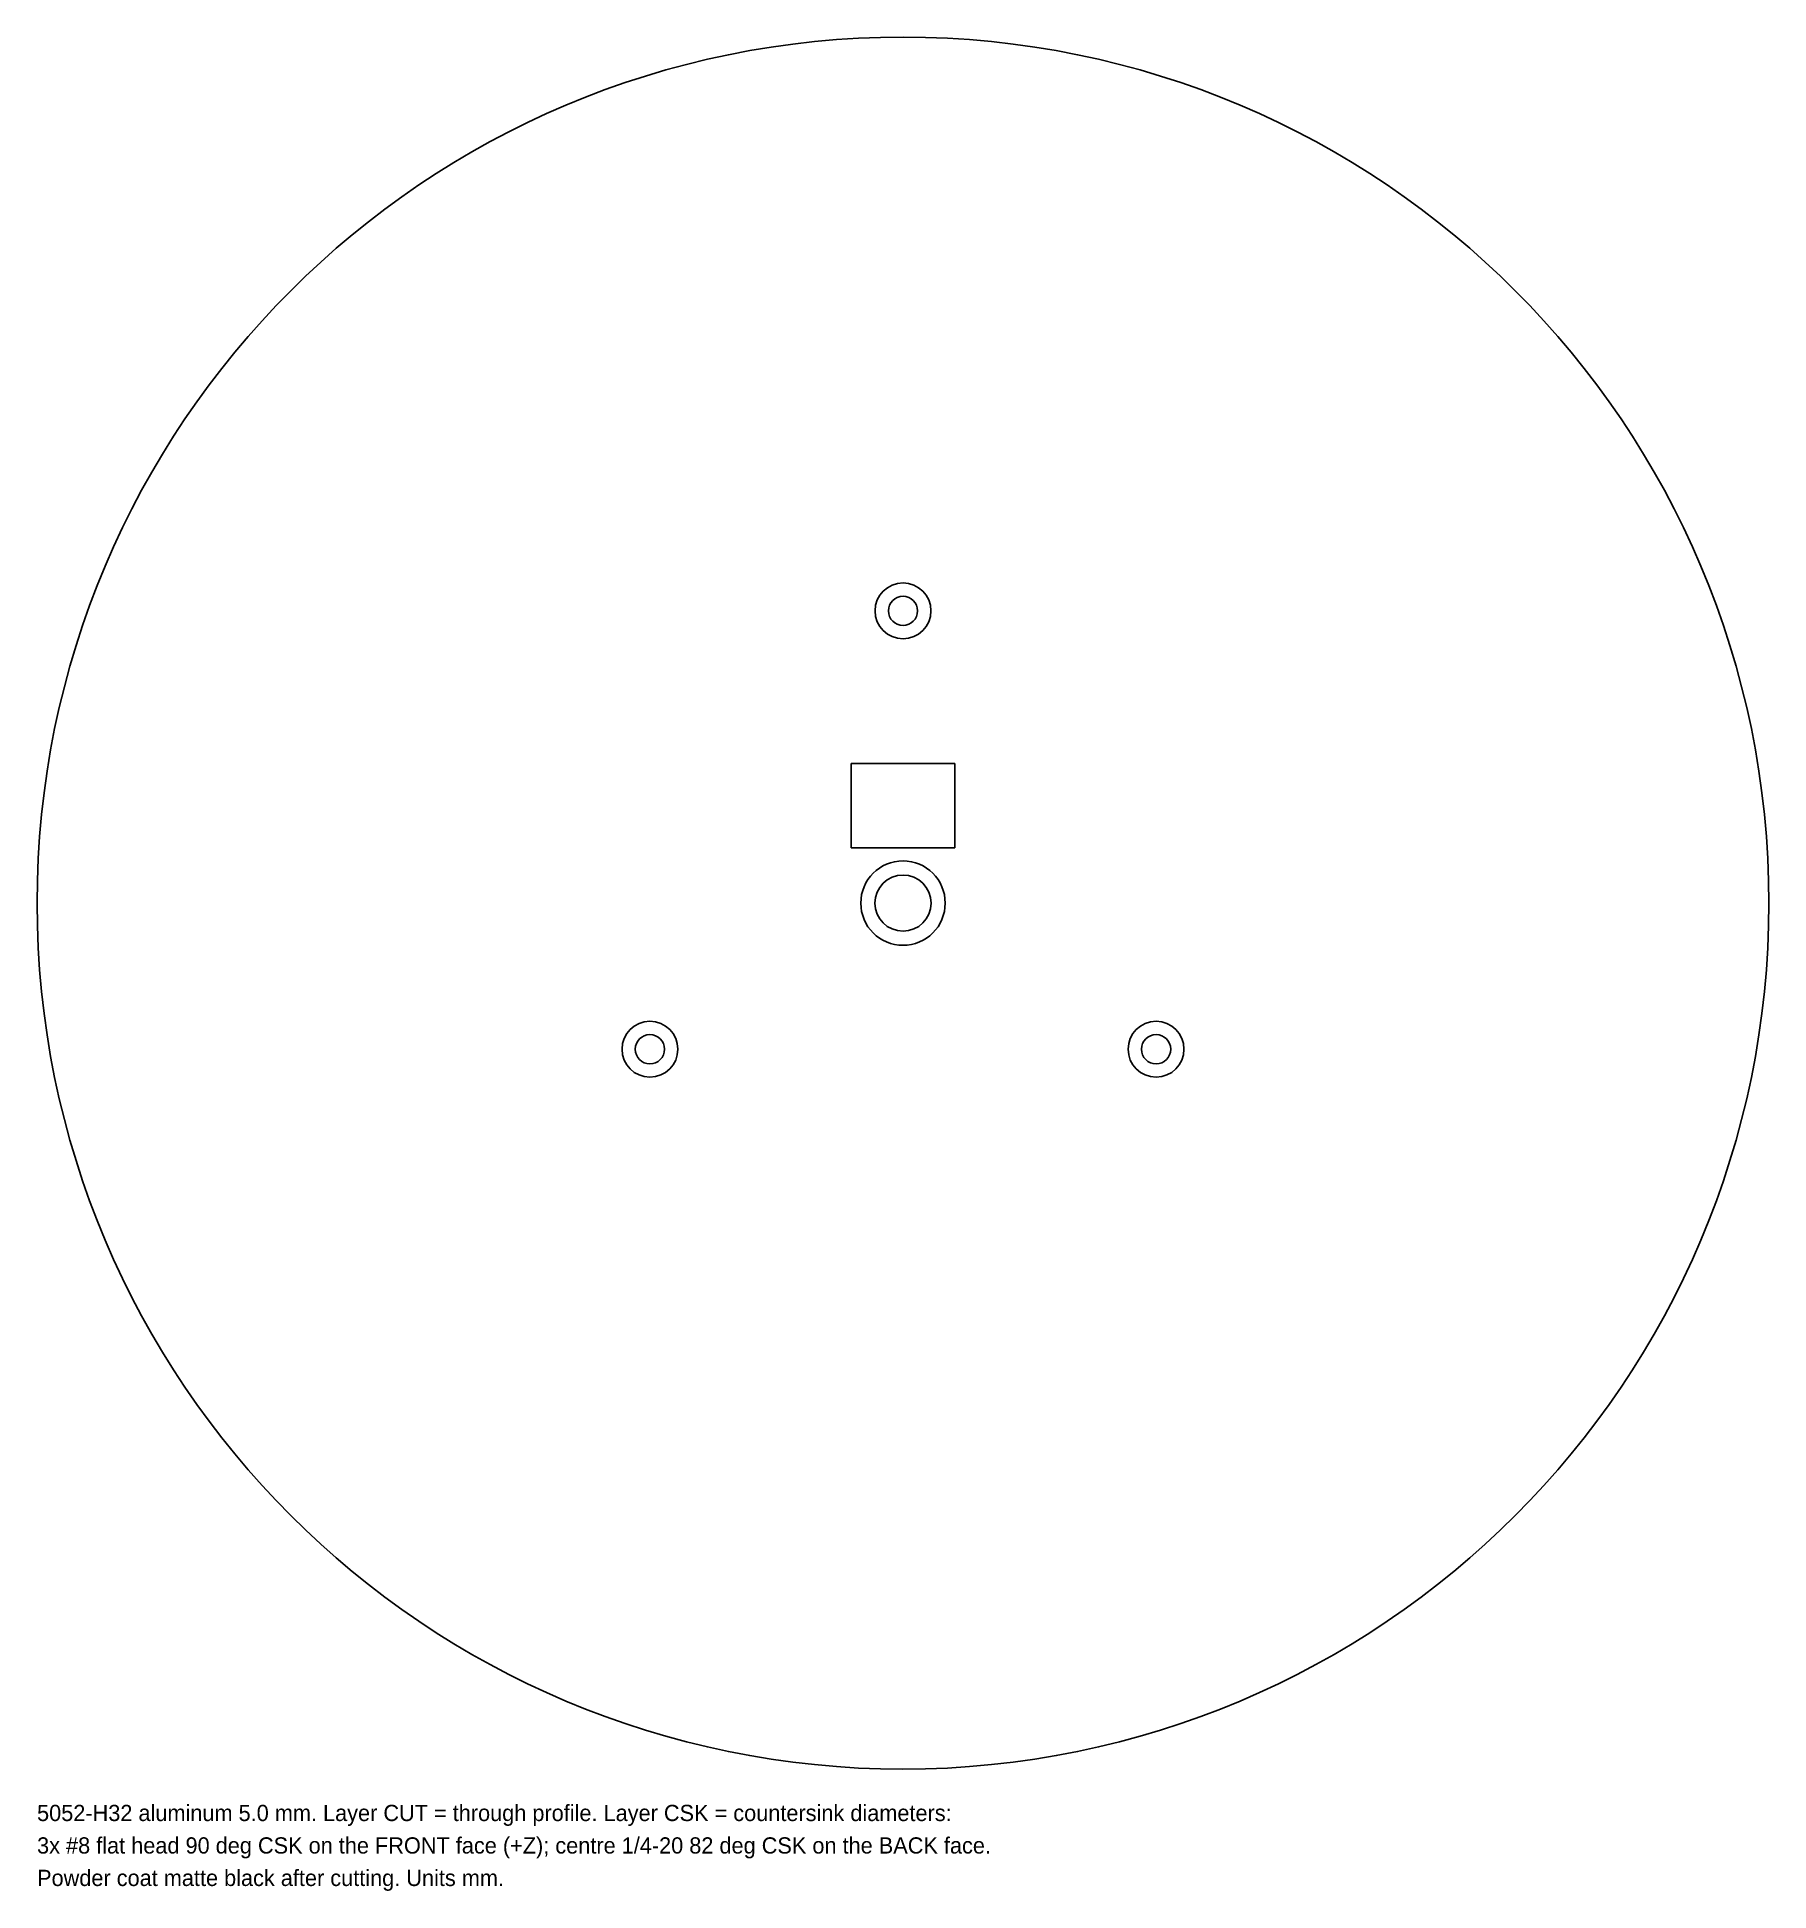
# Model space of a CAD drawing. Header units: millimetres. Extents: x -133 to 133, y -152 to 133.
import ezdxf

# ---------------------------------------------------------------- set-up
doc = ezdxf.new("R2010")
doc.units = ezdxf.units.MM
for name, color, linetype in [('CSK', 6, 'Continuous'), ('CUT', 7, 'Continuous'), ('NOTES', 2, 'Continuous')]:
    doc.layers.add(name, color=color, linetype=linetype)

msp = doc.modelspace()

# ---------------------------------------------------------------- linework, layer by layer
at = {"layer": 'CSK'}
for centre, radius in [((0, 45), 4.3), ((0, 0), 6.5), ((-38.97, -22.5), 4.3), ((38.97, -22.5), 4.3)]:
    msp.add_circle(centre, radius, dxfattribs=at)
at = {"layer": 'CUT'}
for points in [[(-8, 21.5), (-7.83, 21.5), (-7.66, 21.5), (-7.49, 21.5), (-7.33, 21.5), (-7.16, 21.5), (-6.99, 21.5), (-6.82, 21.5), (-6.65, 21.5), (-6.48, 21.5), (-6.32, 21.5), (-6.15, 21.5), (-5.98, 21.5), (-5.81, 21.5), (-5.64, 21.5), (-5.47, 21.5), (-5.31, 21.5), (-5.14, 21.5), (-4.97, 21.5), (-4.8, 21.5), (-4.63, 21.5), (-4.46, 21.5), (-4.29, 21.5), (-4.13, 21.5), (-3.96, 21.5), (-3.79, 21.5), (-3.62, 21.5), (-3.45, 21.5), (-3.28, 21.5), (-3.12, 21.5), (-2.95, 21.5), (-2.78, 21.5), (-2.61, 21.5), (-2.44, 21.5), (-2.27, 21.5), (-2.11, 21.5), (-1.94, 21.5), (-1.77, 21.5), (-1.6, 21.5), (-1.43, 21.5), (-1.26, 21.5), (-1.09, 21.5), (-0.93, 21.5), (-0.76, 21.5), (-0.59, 21.5), (-0.42, 21.5), (-0.25, 21.5), (-0.08, 21.5), (0.08, 21.5), (0.25, 21.5), (0.42, 21.5), (0.59, 21.5), (0.76, 21.5), (0.93, 21.5), (1.09, 21.5), (1.26, 21.5), (1.43, 21.5), (1.6, 21.5), (1.77, 21.5), (1.94, 21.5), (2.11, 21.5), (2.27, 21.5), (2.44, 21.5), (2.61, 21.5), (2.78, 21.5), (2.95, 21.5), (3.12, 21.5), (3.28, 21.5), (3.45, 21.5), (3.62, 21.5), (3.79, 21.5), (3.96, 21.5), (4.13, 21.5), (4.29, 21.5), (4.46, 21.5), (4.63, 21.5), (4.8, 21.5), (4.97, 21.5), (5.14, 21.5), (5.31, 21.5), (5.47, 21.5), (5.64, 21.5), (5.81, 21.5), (5.98, 21.5), (6.15, 21.5), (6.32, 21.5), (6.48, 21.5), (6.65, 21.5), (6.82, 21.5), (6.99, 21.5), (7.16, 21.5), (7.33, 21.5), (7.49, 21.5), (7.66, 21.5), (7.83, 21.5), (8, 21.5)], [(-8, 21.5), (-8, 21.36), (-8, 21.23), (-8, 21.09), (-8, 20.95), (-8, 20.82), (-8, 20.68), (-8, 20.54), (-8, 20.41), (-8, 20.27), (-8, 20.13), (-8, 19.99), (-8, 19.86), (-8, 19.72), (-8, 19.58), (-8, 19.45), (-8, 19.31), (-8, 19.17), (-8, 19.04), (-8, 18.9), (-8, 18.76), (-8, 18.63), (-8, 18.49), (-8, 18.35), (-8, 18.22), (-8, 18.08), (-8, 17.94), (-8, 17.81), (-8, 17.67), (-8, 17.53), (-8, 17.39), (-8, 17.26), (-8, 17.12), (-8, 16.98), (-8, 16.85), (-8, 16.71), (-8, 16.57), (-8, 16.44), (-8, 16.3), (-8, 16.16), (-8, 16.03), (-8, 15.89), (-8, 15.75), (-8, 15.62), (-8, 15.48), (-8, 15.34), (-8, 15.21), (-8, 15.07), (-8, 14.93), (-8, 14.79), (-8, 14.66), (-8, 14.52), (-8, 14.38), (-8, 14.25), (-8, 14.11), (-8, 13.97), (-8, 13.84), (-8, 13.7), (-8, 13.56), (-8, 13.43), (-8, 13.29), (-8, 13.15), (-8, 13.02), (-8, 12.88), (-8, 12.74), (-8, 12.61), (-8, 12.47), (-8, 12.33), (-8, 12.19), (-8, 12.06), (-8, 11.92), (-8, 11.78), (-8, 11.65), (-8, 11.51), (-8, 11.37), (-8, 11.24), (-8, 11.1), (-8, 10.96), (-8, 10.83), (-8, 10.69), (-8, 10.55), (-8, 10.42), (-8, 10.28), (-8, 10.14), (-8, 10.01), (-8, 9.87), (-8, 9.73), (-8, 9.59), (-8, 9.46), (-8, 9.32), (-8, 9.18), (-8, 9.05), (-8, 8.91), (-8, 8.77), (-8, 8.64), (-8, 8.5)], [(8, 21.5), (8, 21.36), (8, 21.23), (8, 21.09), (8, 20.95), (8, 20.82), (8, 20.68), (8, 20.54), (8, 20.41), (8, 20.27), (8, 20.13), (8, 19.99), (8, 19.86), (8, 19.72), (8, 19.58), (8, 19.45), (8, 19.31), (8, 19.17), (8, 19.04), (8, 18.9), (8, 18.76), (8, 18.63), (8, 18.49), (8, 18.35), (8, 18.22), (8, 18.08), (8, 17.94), (8, 17.81), (8, 17.67), (8, 17.53), (8, 17.39), (8, 17.26), (8, 17.12), (8, 16.98), (8, 16.85), (8, 16.71), (8, 16.57), (8, 16.44), (8, 16.3), (8, 16.16), (8, 16.03), (8, 15.89), (8, 15.75), (8, 15.62), (8, 15.48), (8, 15.34), (8, 15.21), (8, 15.07), (8, 14.93), (8, 14.79), (8, 14.66), (8, 14.52), (8, 14.38), (8, 14.25), (8, 14.11), (8, 13.97), (8, 13.84), (8, 13.7), (8, 13.56), (8, 13.43), (8, 13.29), (8, 13.15), (8, 13.02), (8, 12.88), (8, 12.74), (8, 12.61), (8, 12.47), (8, 12.33), (8, 12.19), (8, 12.06), (8, 11.92), (8, 11.78), (8, 11.65), (8, 11.51), (8, 11.37), (8, 11.24), (8, 11.1), (8, 10.96), (8, 10.83), (8, 10.69), (8, 10.55), (8, 10.42), (8, 10.28), (8, 10.14), (8, 10.01), (8, 9.87), (8, 9.73), (8, 9.59), (8, 9.46), (8, 9.32), (8, 9.18), (8, 9.05), (8, 8.91), (8, 8.77), (8, 8.64), (8, 8.5)], [(-8, 8.5), (-7.83, 8.5), (-7.66, 8.5), (-7.49, 8.5), (-7.33, 8.5), (-7.16, 8.5), (-6.99, 8.5), (-6.82, 8.5), (-6.65, 8.5), (-6.48, 8.5), (-6.32, 8.5), (-6.15, 8.5), (-5.98, 8.5), (-5.81, 8.5), (-5.64, 8.5), (-5.47, 8.5), (-5.31, 8.5), (-5.14, 8.5), (-4.97, 8.5), (-4.8, 8.5), (-4.63, 8.5), (-4.46, 8.5), (-4.29, 8.5), (-4.13, 8.5), (-3.96, 8.5), (-3.79, 8.5), (-3.62, 8.5), (-3.45, 8.5), (-3.28, 8.5), (-3.12, 8.5), (-2.95, 8.5), (-2.78, 8.5), (-2.61, 8.5), (-2.44, 8.5), (-2.27, 8.5), (-2.11, 8.5), (-1.94, 8.5), (-1.77, 8.5), (-1.6, 8.5), (-1.43, 8.5), (-1.26, 8.5), (-1.09, 8.5), (-0.93, 8.5), (-0.76, 8.5), (-0.59, 8.5), (-0.42, 8.5), (-0.25, 8.5), (-0.08, 8.5), (0.08, 8.5), (0.25, 8.5), (0.42, 8.5), (0.59, 8.5), (0.76, 8.5), (0.93, 8.5), (1.09, 8.5), (1.26, 8.5), (1.43, 8.5), (1.6, 8.5), (1.77, 8.5), (1.94, 8.5), (2.11, 8.5), (2.27, 8.5), (2.44, 8.5), (2.61, 8.5), (2.78, 8.5), (2.95, 8.5), (3.12, 8.5), (3.28, 8.5), (3.45, 8.5), (3.62, 8.5), (3.79, 8.5), (3.96, 8.5), (4.13, 8.5), (4.29, 8.5), (4.46, 8.5), (4.63, 8.5), (4.8, 8.5), (4.97, 8.5), (5.14, 8.5), (5.31, 8.5), (5.47, 8.5), (5.64, 8.5), (5.81, 8.5), (5.98, 8.5), (6.15, 8.5), (6.32, 8.5), (6.48, 8.5), (6.65, 8.5), (6.82, 8.5), (6.99, 8.5), (7.16, 8.5), (7.33, 8.5), (7.49, 8.5), (7.66, 8.5), (7.83, 8.5), (8, 8.5)]]:
    msp.add_lwpolyline(points, dxfattribs=at)
for centre, radius in [((0, 0), 133.35), ((0, 45), 2.25), ((0, 0), 4.32), ((-38.97, -22.5), 2.25), ((38.97, -22.5), 2.25)]:
    msp.add_circle(centre, radius, dxfattribs=at)

# ---------------------------------------------------------------- texts
at = {"layer": 'NOTES'}
for s, p in [('5052-H32 aluminum 5.0 mm. Layer CUT = through profile. Layer CSK = countersink diameters:', (-133.35, -141.35)), ('3x #8 flat head 90 deg CSK on the FRONT face (+Z); centre 1/4-20 82 deg CSK on the BACK face.', (-133.35, -146.35)), ('Powder coat matte black after cutting. Units mm.', (-133.35, -151.35))]:
    msp.add_text(s, height=2.5, dxfattribs=at).set_placement(p)

doc.saveas('drawing.dxf')
